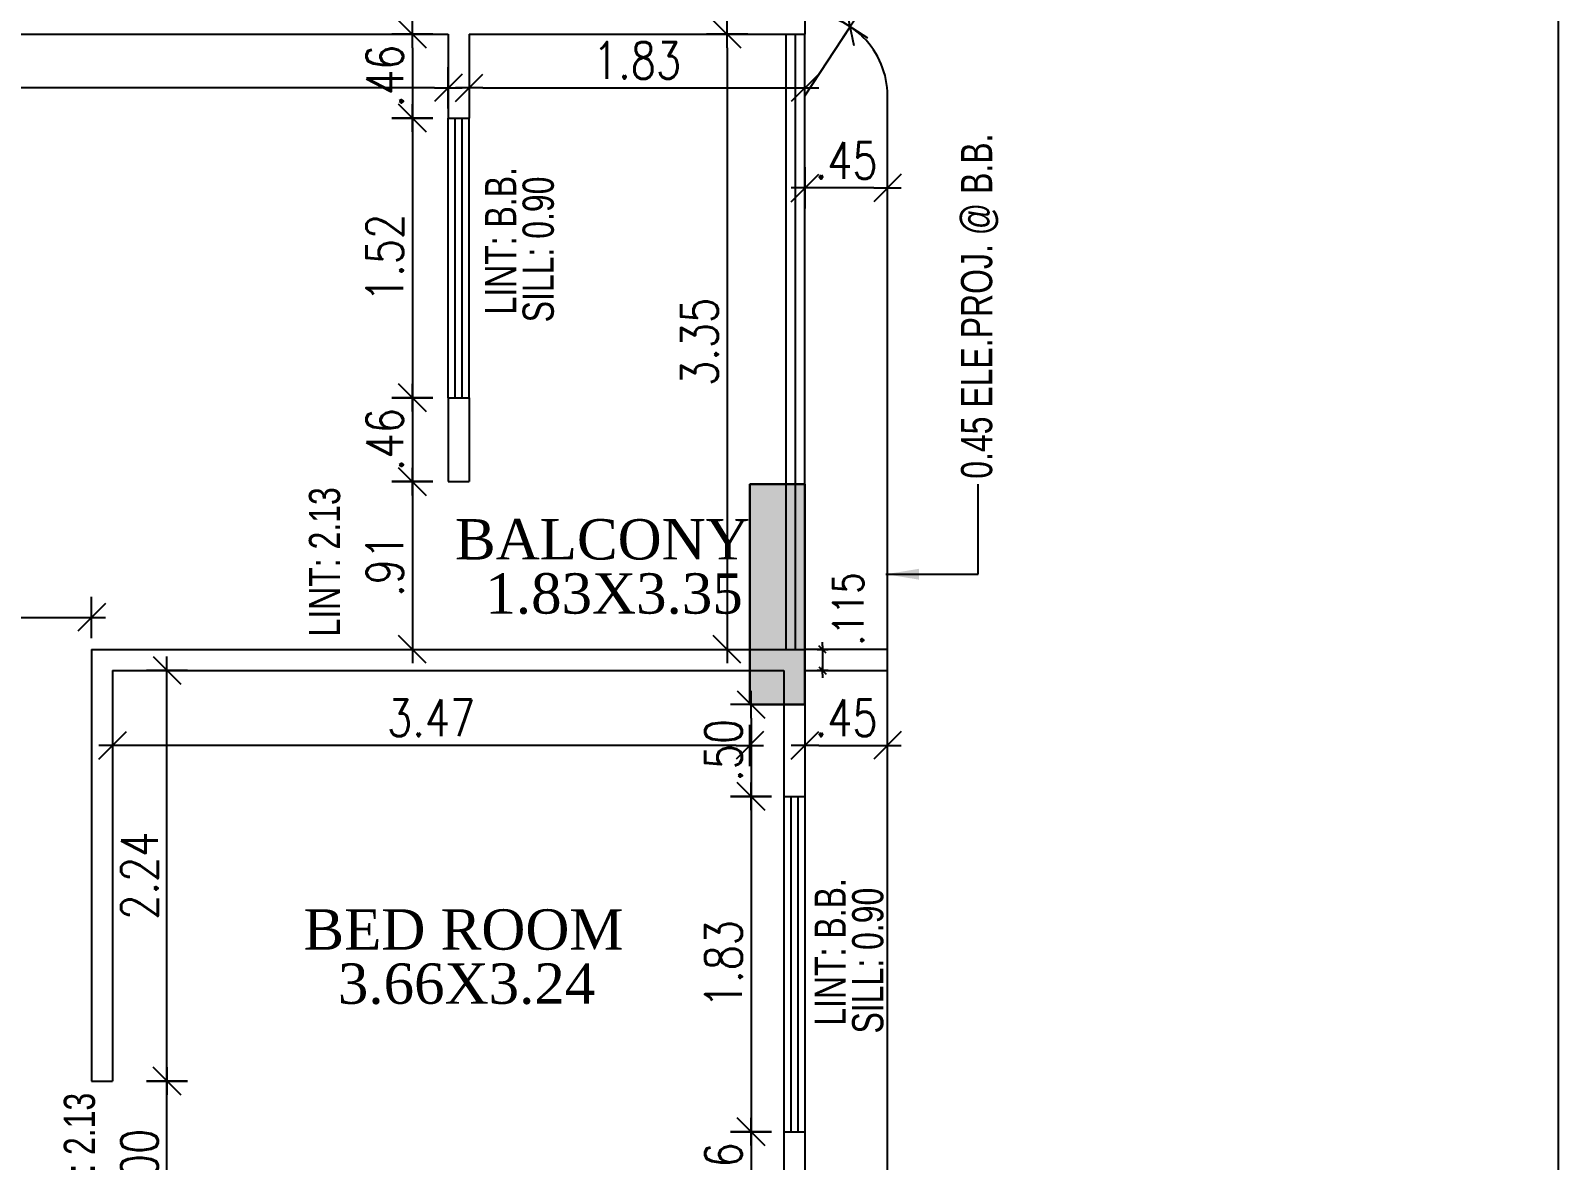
# Model space of a CAD drawing. Header units: inches. Extents: x 14331 to 14549, y 2557 to 2714.
# Drawn here: x 14404.19 to 14412.52, y 2586.35 to 2592.51 of the extents above; entities that cross this region are included whole.
import ezdxf
from ezdxf.enums import TextEntityAlignment as Align

# ---------------------------------------------------------------- set-up
doc = ezdxf.new("R2010")
doc.units = ezdxf.units.IN
doc.header["$LTSCALE"] = 0.25
doc.header["$MEASUREMENT"] = 0
doc.header["$PDMODE"] = 35
for name, color, linetype in [('dimension', 7, 'Continuous'), ('edges', 1, 'Continuous'), ('steel', 251, 'Continuous'), ('text-large', 7, 'Continuous'), ('wall', 7, 'Continuous'), ('windows', 96, 'Continuous'), ('WORK TEX', 6, 'Continuous'), ('WORKING DIM', 7, 'Continuous')]:
    doc.layers.add(name, color=color, linetype=linetype)
doc.layers.add('P-COL', color=7, linetype='Continuous', lineweight=30)
doc.layers.add('P-COLHAT', color=8, linetype='Continuous', lineweight=25)
doc.styles.add('ARIAL', font='TIMES_0.TTF')
doc.styles.add('ARL', font='swisscl_0.ttf')
doc.styles.add('romans', font='romans.shx', dxfattribs={"width": 0.8})
doc.dimstyles.new('121', dxfattribs={"dimscale": 0.1, "dimtxt": 1.65, "dimasz": 0.2, "dimexe": 0.03125, "dimexo": 0.25, "dimgap": 0.5, "dimtad": 1, "dimzin": 4, "dimdsep": 46, "dimtxsty": 'romans', "dimblk1": 'MINITICK', "dimblk2": 'MINITICK', "dimsah": 1, "dimcen": 1, "dimse1": 1, "dimse2": 1, "dimclrd": 252, "dimclre": 256, "dimclrt": 7, "dimadec": 3, "dimazin": 0, "dimtfac": 0.8, "dimtix": 1, "dimtmove": 2, "dimatfit": 3, "dimfxl": 0, "dimtolj": 1, "dimtzin": 3, "dimarcsym": 0})
doc.dimstyles.new('DFSGSG', dxfattribs={"dimtxt": 0.23, "dimasz": 0.18, "dimexe": 0.18, "dimexo": 0.0625, "dimgap": 0.09, "dimtad": 1, "dimzin": 0, "dimdsep": 46, "dimtxsty": 'ARIAL', "dimcen": 0.09, "dimse1": 1, "dimse2": 1, "dimaunit": 1, "dimadec": 0, "dimazin": 0, "dimtfac": 1, "dimtix": 1, "dimtofl": 0, "dimtmove": 0, "dimatfit": 3, "dimfxl": 0, "dimtolj": 1, "dimtzin": 0, "dimarcsym": 0})
doc.dimstyles.new('minitick-100', dxfattribs={"dimscale": 0.1, "dimtxt": 2, "dimasz": 0.75, "dimexe": 0.03125, "dimexo": 0.25, "dimgap": 0.5, "dimtad": 1, "dimzin": 4, "dimdsep": 46, "dimtxsty": 'romans', "dimblk1": 'MINITICK', "dimblk2": 'MINITICK', "dimsah": 1, "dimcen": 1, "dimse1": 1, "dimse2": 1, "dimclrd": 252, "dimclre": 256, "dimclrt": 256, "dimadec": 3, "dimazin": 0, "dimtfac": 0.8, "dimtix": 1, "dimtmove": 2, "dimatfit": 3, "dimfxl": 0, "dimtolj": 1, "dimtzin": 3, "dimarcsym": 0})

# ---------------------------------------------------------------- blocks, each defined once
blk = doc.blocks.new('BLC-A')
at = {"layer": 'P-COLHAT', "lineweight": 30}
blk.add_hatch(color=256, dxfattribs=at).paths.add_polyline_path([(14.6933, -0.1857), (14.3933, -0.1857), (14.3933, 1.0143), (14.6933, 1.0143)])
at = {"layer": 'P-COL'}
blk.add_lwpolyline([(14.6933, -0.1857), (14.3933, -0.1857), (14.3933, 1.0143), (14.6933, 1.0143)], close=True, dxfattribs=at)
blk = doc.blocks.new('MINITICK')
at = {"color": 7}
for p, q in [((0, -1.5), (0, 1.5)), ((1, 1), (-1, -1)), ((-1, 0), (1, 0))]:
    blk.add_line(p, q, dxfattribs=at)
blk = doc.blocks.new('*D250')
at = {"layer": 'Defpoints', "color": 0, "ltscale": 10, "transparency": 16777216}
for p in [(14399.6821, 2592.4906), (14406.4689, 2592.4906), (14399.6821, 2592.1977)]:
    blk.add_point(p, dxfattribs=at)
at = {"layer": 'dimension', "color": 252, "lineweight": -2, "ltscale": 10, "transparency": 16777216}
blk.add_line((14406.3939, 2592.1977), (14399.7571, 2592.1977), dxfattribs=at)
at = {"layer": 'dimension', "color": 252, "lineweight": -2, "ltscale": 10, "transparency": 16777216, "xscale": 0.07500000000000001, "yscale": 0.07500000000000001, "zscale": 0.07500000000000001, "rotation": 180}
blk.add_blockref('MINITICK', (14399.6821, 2592.1977), dxfattribs=at)
at = {"layer": 'dimension', "color": 252, "lineweight": -2, "ltscale": 10, "transparency": 16777216, "xscale": 0.07500000000000001, "yscale": 0.07500000000000001, "zscale": 0.07500000000000001}
blk.add_blockref('MINITICK', (14406.4689, 2592.1977), dxfattribs=at)
at = {"layer": 'dimension', "ltscale": 10, "transparency": 16777216, "insert": (14403.0755, 2592.3477), "char_height": 0.2, "attachment_point": 5, "style": 'romans'}
blk.add_mtext('\\A1;6.79', dxfattribs=at)
blk = doc.blocks.new('*D251')
at = {"layer": 'Defpoints', "color": 0, "ltscale": 10, "transparency": 16777216}
for p in [(14406.4689, 2592.4906), (14406.2732, 2592.0333), (14406.4689, 2592.0333)]:
    blk.add_point(p, dxfattribs=at)
at = {"layer": 'dimension', "color": 252, "lineweight": -2, "ltscale": 10, "transparency": 16777216}
blk.add_line((14406.2732, 2592.4156), (14406.2732, 2592.1083), dxfattribs=at)
at = {"layer": 'dimension', "color": 252, "lineweight": -2, "ltscale": 10, "transparency": 16777216, "xscale": 0.07500000000000001, "yscale": 0.07500000000000001, "zscale": 0.07500000000000001}
for p, rotation in [((14406.2732, 2592.4906), 90), ((14406.2732, 2592.0333), 270)]:
    blk.add_blockref('MINITICK', p, dxfattribs=dict(at, rotation=rotation))
at = {"layer": 'dimension', "ltscale": 10, "transparency": 16777216, "insert": (14406.1232, 2592.262), "char_height": 0.2, "attachment_point": 5, "rotation": 90, "style": 'romans'}
blk.add_mtext('\\A1;.46', dxfattribs=at)
blk = doc.blocks.new('*D252')
at = {"layer": 'Defpoints', "color": 0, "ltscale": 10, "transparency": 16777216}
for p in [(14406.4689, 2592.0333), (14406.2732, 2590.5089), (14406.4689, 2590.5089)]:
    blk.add_point(p, dxfattribs=at)
at = {"layer": 'dimension', "color": 252, "lineweight": -2, "ltscale": 10, "transparency": 16777216}
blk.add_line((14406.2732, 2591.9583), (14406.2732, 2590.5839), dxfattribs=at)
at = {"layer": 'dimension', "color": 252, "lineweight": -2, "ltscale": 10, "transparency": 16777216, "xscale": 0.07500000000000001, "yscale": 0.07500000000000001, "zscale": 0.07500000000000001}
for p, rotation in [((14406.2732, 2592.0333), 90), ((14406.2732, 2590.5089), 270)]:
    blk.add_blockref('MINITICK', p, dxfattribs=dict(at, rotation=rotation))
at = {"layer": 'dimension', "ltscale": 10, "transparency": 16777216, "insert": (14406.1232, 2591.2711), "char_height": 0.2, "attachment_point": 5, "rotation": 90, "style": 'romans'}
blk.add_mtext('\\A1;1.52', dxfattribs=at)
blk = doc.blocks.new('*D253')
at = {"layer": 'Defpoints', "color": 0, "ltscale": 10, "transparency": 16777216}
for p in [(14406.4689, 2590.5089), (14406.2732, 2590.0516), (14406.4689, 2590.0516)]:
    blk.add_point(p, dxfattribs=at)
at = {"layer": 'dimension', "color": 252, "lineweight": -2, "ltscale": 10, "transparency": 16777216}
blk.add_line((14406.2732, 2590.4339), (14406.2732, 2590.1266), dxfattribs=at)
at = {"layer": 'dimension', "color": 252, "lineweight": -2, "ltscale": 10, "transparency": 16777216, "xscale": 0.07500000000000001, "yscale": 0.07500000000000001, "zscale": 0.07500000000000001}
for p, rotation in [((14406.2732, 2590.5089), 90), ((14406.2732, 2590.0516), 270)]:
    blk.add_blockref('MINITICK', p, dxfattribs=dict(at, rotation=rotation))
at = {"layer": 'dimension', "ltscale": 10, "transparency": 16777216, "insert": (14406.1232, 2590.2803), "char_height": 0.2, "attachment_point": 5, "rotation": 90, "style": 'romans'}
blk.add_mtext('\\A1;.46', dxfattribs=at)
blk = doc.blocks.new('*D254')
at = {"layer": 'Defpoints', "color": 0, "ltscale": 10, "transparency": 16777216}
for p in [(14406.5832, 2592.4906), (14408.4125, 2592.4906), (14408.4125, 2592.1977)]:
    blk.add_point(p, dxfattribs=at)
at = {"layer": 'dimension', "color": 252, "lineweight": -2, "ltscale": 10, "transparency": 16777216}
blk.add_line((14406.6582, 2592.1977), (14408.3375, 2592.1977), dxfattribs=at)
at = {"layer": 'dimension', "color": 252, "lineweight": -2, "ltscale": 10, "transparency": 16777216, "xscale": 0.07500000000000001, "yscale": 0.07500000000000001, "zscale": 0.07500000000000001, "rotation": 180}
blk.add_blockref('MINITICK', (14406.5832, 2592.1977), dxfattribs=at)
at = {"layer": 'dimension', "color": 252, "lineweight": -2, "ltscale": 10, "transparency": 16777216, "xscale": 0.07500000000000001, "yscale": 0.07500000000000001, "zscale": 0.07500000000000001}
blk.add_blockref('MINITICK', (14408.4125, 2592.1977), dxfattribs=at)
at = {"layer": 'dimension', "ltscale": 10, "transparency": 16777216, "insert": (14407.4979, 2592.3477), "char_height": 0.2, "attachment_point": 5, "style": 'romans'}
blk.add_mtext('\\A1;1.83', dxfattribs=at)
blk = doc.blocks.new('*D255')
at = {"layer": 'Defpoints', "color": 0, "ltscale": 10, "transparency": 16777216}
for p in [(14406.5261, 2590.0516), (14406.2732, 2589.137), (14406.5261, 2589.137)]:
    blk.add_point(p, dxfattribs=at)
at = {"layer": 'dimension', "color": 252, "lineweight": -2, "ltscale": 10, "transparency": 16777216}
blk.add_line((14406.2732, 2589.9766), (14406.2732, 2589.212), dxfattribs=at)
at = {"layer": 'dimension', "color": 252, "lineweight": -2, "ltscale": 10, "transparency": 16777216, "xscale": 0.07500000000000001, "yscale": 0.07500000000000001, "zscale": 0.07500000000000001}
for p, rotation in [((14406.2732, 2590.0516), 90), ((14406.2732, 2589.137), 270)]:
    blk.add_blockref('MINITICK', p, dxfattribs=dict(at, rotation=rotation))
at = {"layer": 'dimension', "ltscale": 10, "transparency": 16777216, "insert": (14406.1232, 2589.5943), "char_height": 0.2, "attachment_point": 5, "rotation": 90, "style": 'romans'}
blk.add_mtext('\\A1;.91', dxfattribs=at)
blk = doc.blocks.new('*D256')
at = {"layer": 'Defpoints', "color": 0, "ltscale": 10, "transparency": 16777216}
for p in [(14407.8796, 2592.4906), (14407.8796, 2589.137), (14407.9881, 2589.137)]:
    blk.add_point(p, dxfattribs=at)
at = {"layer": 'dimension', "color": 252, "lineweight": -2, "ltscale": 10, "transparency": 16777216}
blk.add_line((14407.9881, 2592.4156), (14407.9881, 2589.212), dxfattribs=at)
at = {"layer": 'dimension', "color": 252, "lineweight": -2, "ltscale": 10, "transparency": 16777216, "xscale": 0.07500000000000001, "yscale": 0.07500000000000001, "zscale": 0.07500000000000001}
for p, rotation in [((14407.9881, 2592.4906), 90), ((14407.9881, 2589.137), 270)]:
    blk.add_blockref('MINITICK', p, dxfattribs=dict(at, rotation=rotation))
at = {"layer": 'dimension', "ltscale": 10, "transparency": 16777216, "insert": (14407.8381, 2590.8138), "char_height": 0.2, "attachment_point": 5, "rotation": 90, "style": 'romans'}
blk.add_mtext('\\A1;3.35', dxfattribs=at)
blk = doc.blocks.new('*D261')
at = {"layer": 'Defpoints', "color": 0, "ltscale": 10, "transparency": 16777216}
for p in [(14404.5253, 2589.3115), (14401.2689, 2589.0226), (14404.5253, 2589.0226)]:
    blk.add_point(p, dxfattribs=at)
at = {"layer": 'dimension', "color": 252, "lineweight": -2, "ltscale": 10, "transparency": 16777216}
blk.add_line((14401.3439, 2589.3115), (14404.4503, 2589.3115), dxfattribs=at)
at = {"layer": 'dimension', "color": 252, "lineweight": -2, "ltscale": 10, "transparency": 16777216, "xscale": 0.07500000000000001, "yscale": 0.07500000000000001, "zscale": 0.07500000000000001, "rotation": 180}
blk.add_blockref('MINITICK', (14401.2689, 2589.3115), dxfattribs=at)
at = {"layer": 'dimension', "color": 252, "lineweight": -2, "ltscale": 10, "transparency": 16777216, "xscale": 0.07500000000000001, "yscale": 0.07500000000000001, "zscale": 0.07500000000000001}
blk.add_blockref('MINITICK', (14404.5253, 2589.3115), dxfattribs=at)
at = {"layer": 'dimension', "ltscale": 10, "transparency": 16777216, "insert": (14402.8971, 2589.4615), "char_height": 0.2, "attachment_point": 5, "style": 'romans'}
blk.add_mtext('\\A1;3.26', dxfattribs=at)
blk = doc.blocks.new('*D263')
at = {"layer": 'Defpoints', "color": 0, "ltscale": 10, "transparency": 16777216}
for p in [(14408.1125, 2588.9071), (14404.6397, 2588.8421), (14404.6397, 2588.6137)]:
    blk.add_point(p, dxfattribs=at)
at = {"layer": 'dimension', "color": 252, "lineweight": -2, "ltscale": 10, "transparency": 16777216}
blk.add_line((14408.0375, 2588.6137), (14404.7147, 2588.6137), dxfattribs=at)
at = {"layer": 'dimension', "color": 252, "lineweight": -2, "ltscale": 10, "transparency": 16777216, "xscale": 0.07500000000000001, "yscale": 0.07500000000000001, "zscale": 0.07500000000000001, "rotation": 180}
blk.add_blockref('MINITICK', (14404.6397, 2588.6137), dxfattribs=at)
at = {"layer": 'dimension', "color": 252, "lineweight": -2, "ltscale": 10, "transparency": 16777216, "xscale": 0.07500000000000001, "yscale": 0.07500000000000001, "zscale": 0.07500000000000001}
blk.add_blockref('MINITICK', (14408.1125, 2588.6137), dxfattribs=at)
at = {"layer": 'dimension', "ltscale": 10, "transparency": 16777216, "insert": (14406.3761, 2588.7637), "char_height": 0.2, "attachment_point": 5, "style": 'romans'}
blk.add_mtext('\\A1;3.47', dxfattribs=at)
blk = doc.blocks.new('*D264')
at = {"layer": 'Defpoints', "color": 0, "ltscale": 10, "transparency": 16777216}
for p in [(14408.2982, 2588.837), (14408.1188, 2588.336), (14408.2982, 2588.336)]:
    blk.add_point(p, dxfattribs=at)
at = {"layer": 'dimension', "color": 252, "lineweight": -2, "ltscale": 10, "transparency": 16777216}
blk.add_line((14408.1188, 2588.762), (14408.1188, 2588.411), dxfattribs=at)
at = {"layer": 'dimension', "color": 252, "lineweight": -2, "ltscale": 10, "transparency": 16777216, "xscale": 0.07500000000000001, "yscale": 0.07500000000000001, "zscale": 0.07500000000000001}
for p, rotation in [((14408.1188, 2588.837), 90), ((14408.1188, 2588.336), 270)]:
    blk.add_blockref('MINITICK', p, dxfattribs=dict(at, rotation=rotation))
at = {"layer": 'dimension', "ltscale": 10, "transparency": 16777216, "insert": (14407.9688, 2588.5865), "char_height": 0.2, "attachment_point": 5, "rotation": 90, "style": 'romans'}
blk.add_mtext('\\A1;.50', dxfattribs=at)
blk = doc.blocks.new('*D265')
at = {"layer": 'Defpoints', "color": 0, "ltscale": 10, "transparency": 16777216}
for p in [(14408.3363, 2588.336), (14408.1188, 2586.5081), (14408.3363, 2586.5081)]:
    blk.add_point(p, dxfattribs=at)
at = {"layer": 'dimension', "color": 252, "lineweight": -2, "ltscale": 10, "transparency": 16777216}
blk.add_line((14408.1188, 2588.261), (14408.1188, 2586.5831), dxfattribs=at)
at = {"layer": 'dimension', "color": 252, "lineweight": -2, "ltscale": 10, "transparency": 16777216, "xscale": 0.07500000000000001, "yscale": 0.07500000000000001, "zscale": 0.07500000000000001}
for p, rotation in [((14408.1188, 2588.336), 90), ((14408.1188, 2586.5081), 270)]:
    blk.add_blockref('MINITICK', p, dxfattribs=dict(at, rotation=rotation))
at = {"layer": 'dimension', "ltscale": 10, "transparency": 16777216, "insert": (14407.9688, 2587.422), "char_height": 0.2, "attachment_point": 5, "rotation": 90, "style": 'romans'}
blk.add_mtext('\\A1;1.83', dxfattribs=at)
blk = doc.blocks.new('*D266')
at = {"layer": 'Defpoints', "color": 0, "ltscale": 10, "transparency": 16777216}
for p in [(14408.2982, 2586.5081), (14408.1188, 2586.049), (14408.2982, 2586.049)]:
    blk.add_point(p, dxfattribs=at)
at = {"layer": 'dimension', "color": 252, "lineweight": -2, "ltscale": 10, "transparency": 16777216}
blk.add_line((14408.1188, 2586.4331), (14408.1188, 2586.124), dxfattribs=at)
at = {"layer": 'dimension', "color": 252, "lineweight": -2, "ltscale": 10, "transparency": 16777216, "xscale": 0.07500000000000001, "yscale": 0.07500000000000001, "zscale": 0.07500000000000001}
for p, rotation in [((14408.1188, 2586.5081), 90), ((14408.1188, 2586.049), 270)]:
    blk.add_blockref('MINITICK', p, dxfattribs=dict(at, rotation=rotation))
at = {"layer": 'dimension', "ltscale": 10, "transparency": 16777216, "insert": (14407.9688, 2586.2785), "char_height": 0.2, "attachment_point": 5, "rotation": 90, "style": 'romans'}
blk.add_mtext('\\A1;.46', dxfattribs=at)
blk = doc.blocks.new('*D267')
at = {"layer": 'Defpoints', "color": 0, "ltscale": 10, "transparency": 16777216}
for p in [(14404.6397, 2589.0226), (14404.9362, 2589.0226), (14404.6397, 2586.7842)]:
    blk.add_point(p, dxfattribs=at)
at = {"layer": 'dimension', "color": 252, "lineweight": -2, "ltscale": 10, "transparency": 16777216}
blk.add_line((14404.9362, 2586.8592), (14404.9362, 2588.9476), dxfattribs=at)
at = {"layer": 'dimension', "color": 252, "lineweight": -2, "ltscale": 10, "transparency": 16777216, "xscale": 0.07500000000000001, "yscale": 0.07500000000000001, "zscale": 0.07500000000000001}
for p, rotation in [((14404.9362, 2589.0226), 90), ((14404.9362, 2586.7842), 270)]:
    blk.add_blockref('MINITICK', p, dxfattribs=dict(at, rotation=rotation))
at = {"layer": 'dimension', "ltscale": 10, "transparency": 16777216, "insert": (14404.7862, 2587.9034), "char_height": 0.2, "attachment_point": 5, "rotation": 90, "style": 'romans'}
blk.add_mtext('\\A1;2.24', dxfattribs=at)
blk = doc.blocks.new('*D268')
at = {"layer": 'Defpoints', "color": 0, "ltscale": 10, "transparency": 16777216}
for p in [(14404.5253, 2586.7842), (14404.9362, 2586.7842), (14404.5253, 2585.7833)]:
    blk.add_point(p, dxfattribs=at)
at = {"layer": 'dimension', "color": 252, "lineweight": -2, "ltscale": 10, "transparency": 16777216}
blk.add_line((14404.9362, 2585.8583), (14404.9362, 2586.7092), dxfattribs=at)
at = {"layer": 'dimension', "color": 252, "lineweight": -2, "ltscale": 10, "transparency": 16777216, "xscale": 0.07500000000000001, "yscale": 0.07500000000000001, "zscale": 0.07500000000000001}
for p, rotation in [((14404.9362, 2586.7842), 90), ((14404.9362, 2585.7833), 270)]:
    blk.add_blockref('MINITICK', p, dxfattribs=dict(at, rotation=rotation))
at = {"layer": 'dimension', "ltscale": 10, "transparency": 16777216, "insert": (14404.7862, 2586.2837), "char_height": 0.2, "attachment_point": 5, "rotation": 90, "style": 'romans'}
blk.add_mtext('\\A1;1.00', dxfattribs=at)
blk = doc.blocks.new('*D316')
at = {"layer": 'Defpoints', "color": 0, "ltscale": 10, "transparency": 16777216}
for p in [(14408.4125, 2588.7365), (14408.8625, 2588.7365), (14408.8625, 2588.6137)]:
    blk.add_point(p, dxfattribs=at)
at = {"layer": 'dimension', "color": 252, "lineweight": -2, "ltscale": 10, "transparency": 16777216}
blk.add_line((14408.4875, 2588.6137), (14408.7875, 2588.6137), dxfattribs=at)
at = {"layer": 'dimension', "color": 252, "lineweight": -2, "ltscale": 10, "transparency": 16777216, "xscale": 0.07500000000000001, "yscale": 0.07500000000000001, "zscale": 0.07500000000000001, "rotation": 180}
blk.add_blockref('MINITICK', (14408.4125, 2588.6137), dxfattribs=at)
at = {"layer": 'dimension', "color": 252, "lineweight": -2, "ltscale": 10, "transparency": 16777216, "xscale": 0.07500000000000001, "yscale": 0.07500000000000001, "zscale": 0.07500000000000001}
blk.add_blockref('MINITICK', (14408.8625, 2588.6137), dxfattribs=at)
at = {"layer": 'dimension', "ltscale": 10, "transparency": 16777216, "insert": (14408.6375, 2588.7637), "char_height": 0.2, "attachment_point": 5, "style": 'romans'}
blk.add_mtext('\\A1;.45', dxfattribs=at)
blk = doc.blocks.new('*D317')
at = {"layer": 'Defpoints', "color": 0, "ltscale": 10, "transparency": 16777216}
for p in [(14408.4125, 2591.6522), (14408.4125, 2591.5832), (14408.8625, 2591.5832)]:
    blk.add_point(p, dxfattribs=at)
at = {"layer": 'dimension', "color": 252, "lineweight": -2, "ltscale": 10, "transparency": 16777216}
blk.add_line((14408.7875, 2591.6522), (14408.4875, 2591.6522), dxfattribs=at)
at = {"layer": 'dimension', "color": 252, "lineweight": -2, "ltscale": 10, "transparency": 16777216, "xscale": 0.07500000000000001, "yscale": 0.07500000000000001, "zscale": 0.07500000000000001, "rotation": 180}
blk.add_blockref('MINITICK', (14408.4125, 2591.6522), dxfattribs=at)
at = {"layer": 'dimension', "color": 252, "lineweight": -2, "ltscale": 10, "transparency": 16777216, "xscale": 0.07500000000000001, "yscale": 0.07500000000000001, "zscale": 0.07500000000000001}
blk.add_blockref('MINITICK', (14408.8625, 2591.6522), dxfattribs=at)
at = {"layer": 'dimension', "ltscale": 10, "transparency": 16777216, "insert": (14408.6375, 2591.8022), "char_height": 0.2, "attachment_point": 5, "style": 'romans'}
blk.add_mtext('\\A1;.45', dxfattribs=at)
blk = doc.blocks.new('*D332')
at = {"layer": 'Defpoints', "color": 0, "transparency": 16777216}
for p in [(14408.485, 2589.137), (14408.485, 2589.0226), (14408.5085, 2589.0226)]:
    blk.add_point(p, dxfattribs=at)
at = {"layer": 'WORKING DIM', "color": 252, "lineweight": -2, "transparency": 16777216}
for p, q in [((14408.5085, 2589.157), (14408.5085, 2589.177)), ((14408.5085, 2589.137), (14408.5085, 2589.0226)), ((14408.5085, 2589.0026), (14408.5085, 2588.9826))]:
    blk.add_line(p, q, dxfattribs=at)
at = {"layer": 'WORKING DIM', "color": 252, "lineweight": -2, "transparency": 16777216, "xscale": 0.02, "yscale": 0.02, "zscale": 0.02}
for p, rotation in [((14408.5085, 2589.137), 270), ((14408.5085, 2589.0226), 90)]:
    blk.add_blockref('MINITICK', p, dxfattribs=dict(at, rotation=rotation))
at = {"layer": 'WORKING DIM', "color": 7, "transparency": 16777216, "insert": (14408.6485, 2589.357), "char_height": 0.165, "attachment_point": 5, "rotation": 90, "style": 'romans'}
blk.add_mtext('\\A1;.115', dxfattribs=at)
blk = doc.blocks.new('*D341')
at = {"layer": 'Defpoints', "color": 0, "ltscale": 10, "transparency": 16777216}
for p in [(14408.6591, 2592.5314), (14408.4125, 2592.155)]:
    blk.add_point(p, dxfattribs=at)
at = {"layer": 'dimension', "color": 252, "lineweight": -2, "ltscale": 10, "transparency": 16777216}
for p, q in [((14409.0634, 2593.1483), (14408.7002, 2592.5941)), ((14408.4125, 2592.155), (14408.6591, 2592.5314))]:
    blk.add_line(p, q, dxfattribs=at)
at = {"layer": 'dimension', "color": 252, "lineweight": -2, "ltscale": 10, "transparency": 16777216, "xscale": 0.07500000000000001, "yscale": 0.07500000000000001, "zscale": 0.07500000000000001, "rotation": 236.7673057666564}
blk.add_blockref('MINITICK', (14408.6591, 2592.5314), dxfattribs=at)
at = {"layer": 'dimension', "ltscale": 10, "transparency": 16777216, "insert": (14408.7769, 2592.9848), "char_height": 0.2, "attachment_point": 5, "rotation": 56.76731, "style": 'romans'}
blk.add_mtext('\\A1;R.45', dxfattribs=at)

msp = doc.modelspace()

# ---------------------------------------------------------------- linework, layer by layer
at = {"layer": 'edges', "ltscale": 0.4}
msp.add_lwpolyline([(14398.4278, 2579.4952, 0.414214), (14398.8778, 2579.0452), (14408.4125, 2579.0452, 0.414214), (14408.8625, 2579.4952), (14408.8625, 2592.155, 0.414214), (14408.4125, 2592.605)], format="xyb", dxfattribs=at)
msp.add_lwpolyline([(14408.4125, 2589.0226), (14408.8625, 2589.0226), (14408.8625, 2589.137), (14408.4125, 2589.137)], dxfattribs=at)
at = {"layer": 'steel'}
for p, q in [((14408.3109, 2589.137), (14408.3109, 2592.4906)), ((14408.3617, 2589.137), (14408.3617, 2592.4906))]:
    msp.add_line(p, q, dxfattribs=at)
at = {"layer": 'steel', "color": 34}
msp.add_line((14408.4125, 2589.137), (14408.4125, 2592.4906), dxfattribs=at)
at = {"layer": 'wall'}
for p, q in [((14408.4125, 2592.605), (14408.4125, 2592.4906)), ((14399.6821, 2592.4906), (14406.4689, 2592.4906)), ((14406.4689, 2592.4906), (14406.4689, 2592.0333)), ((14406.5832, 2592.4906), (14408.4125, 2592.4906)), ((14406.5832, 2592.4906), (14406.5832, 2592.0333)), ((14406.4689, 2592.0333), (14406.5832, 2592.0333)), ((14406.4689, 2590.5089), (14406.5832, 2590.5089)), ((14406.4689, 2590.5089), (14406.4689, 2590.0516)), ((14406.5832, 2590.5089), (14406.5832, 2590.0516)), ((14406.4689, 2590.0516), (14406.5832, 2590.0516)), ((14404.5253, 2589.137), (14408.4125, 2589.137)), ((14404.5253, 2589.137), (14404.5253, 2586.7842)), ((14408.4125, 2589.137), (14408.4125, 2588.336)), ((14404.6397, 2589.0226), (14408.2982, 2589.0226)), ((14404.6397, 2589.0226), (14404.6397, 2586.7842)), ((14408.2982, 2589.0226), (14408.2982, 2588.336)), ((14408.2982, 2588.336), (14408.4125, 2588.336)), ((14404.5253, 2586.7842), (14404.6397, 2586.7842)), ((14408.2982, 2586.5081), (14408.2982, 2585.7833)), ((14408.2982, 2586.5081), (14408.4125, 2586.5081)), ((14408.4125, 2586.5081), (14408.4125, 2584.7544))]:
    msp.add_line(p, q, dxfattribs=at)
msp.add_lwpolyline([(14412.5187, 2613.9331), (14382.8187, 2613.9331), (14382.8187, 2571.9331), (14412.5187, 2571.9331)], close=True, dxfattribs=at)
at = {"layer": 'windows'}
for p, q in [((14406.4689, 2590.5089), (14406.4689, 2592.0333)), ((14406.507, 2590.5089), (14406.507, 2592.0333)), ((14406.5451, 2590.5089), (14406.5451, 2592.0333)), ((14406.5832, 2590.5089), (14406.5832, 2592.0333)), ((14408.2982, 2588.336), (14408.2982, 2586.5081)), ((14408.3363, 2588.336), (14408.3363, 2586.5081)), ((14408.3744, 2588.336), (14408.3744, 2586.5081)), ((14408.4125, 2588.336), (14408.4125, 2586.5081))]:
    msp.add_line(p, q, dxfattribs=at)

# ---------------------------------------------------------------- block references
at = {"layer": 'P-COLHAT'}
msp.add_blockref('BLC-A', (14393.7192, 2589.0226), dxfattribs=at)

# ---------------------------------------------------------------- texts
at = {"layer": 'text-large', "style": 'ARIAL'}
for s, p in [('BALCONY', (14407.3088, 2589.7372)), ('1.83X3.35', (14407.3726, 2589.4421)), ('BED ROOM', (14406.5522, 2587.6105)), ('3.66X3.24', (14406.5689, 2587.3154))]:
    msp.add_text(s, height=0.22, dxfattribs=at).set_placement(p, align=Align.MIDDLE_CENTER)
at = {"layer": 'WORK TEX', "style": 'ARL'}
for s, p in [('0.45 ELE.PROJ. @ B.B.', (14409.348, 2591.008)), ('LINT: B.B.', (14406.7544, 2591.3643)), ('SILL: 0.90', (14406.959, 2591.3171)), ('LINT: 2.13', (14405.7946, 2589.6142)), ('LINT: B.B.', (14408.5502, 2587.4878)), ('SILL: 0.90', (14408.7548, 2587.4406)), ('LINT: 2.13', (14404.4587, 2586.3133))]:
    msp.add_text(s, height=0.17, rotation=90, dxfattribs=at).set_placement(p, align=Align.MIDDLE_CENTER)

# ---------------------------------------------------------------- dimensions: what is measured, and where the dimension line sits
at = {"layer": 'dimension', "ltscale": 10}
dim = msp.add_radius_dim(center=(14408.4125, 2592.155), mpoint=(14408.6591, 2592.5314), dimstyle='minitick-100', dxfattribs=at)
dim.commit()
dim.dimension.update_dxf_attribs({"geometry": '*D341', "text_midpoint": (14408.7769, 2592.9848)})
for base, p1, p2, picture, middle in [((14406.2732, 2592.0333), (14406.4689, 2592.4906), (14406.4689, 2592.0333), '*D251', (14406.1232, 2592.262)), ((14407.9881, 2589.137), (14407.8796, 2592.4906), (14407.8796, 2589.137), '*D256', (14407.8381, 2590.8138)), ((14406.2732, 2590.5089), (14406.4689, 2592.0333), (14406.4689, 2590.5089), '*D252', (14406.1232, 2591.2711)), ((14406.2732, 2590.0516), (14406.4689, 2590.5089), (14406.4689, 2590.0516), '*D253', (14406.1232, 2590.2803)), ((14406.2732, 2589.137), (14406.5261, 2590.0516), (14406.5261, 2589.137), '*D255', (14406.1232, 2589.5943)), ((14404.9362, 2589.0226), (14404.6397, 2586.7842), (14404.6397, 2589.0226), '*D267', (14404.7862, 2587.9034)), ((14408.1188, 2588.336), (14408.2982, 2588.837), (14408.2982, 2588.336), '*D264', (14407.9688, 2588.5865)), ((14408.1188, 2586.5081), (14408.3363, 2588.336), (14408.3363, 2586.5081), '*D265', (14407.9688, 2587.422)), ((14404.9362, 2586.7842), (14404.5253, 2585.7833), (14404.5253, 2586.7842), '*D268', (14404.7862, 2586.2837)), ((14408.1188, 2586.049), (14408.2982, 2586.5081), (14408.2982, 2586.049), '*D266', (14407.9688, 2586.2785))]:
    dim = msp.add_linear_dim(base=base, p1=p1, p2=p2, angle=90, dimstyle='minitick-100', dxfattribs=at)
    dim.commit()
    dim.dimension.update_dxf_attribs({"geometry": picture, "text_midpoint": middle})
for base, p1, p2, picture, middle in [((14399.6821, 2592.1977), (14406.4689, 2592.4906), (14399.6821, 2592.4906), '*D250', (14403.0755, 2592.3477)), ((14408.4125, 2592.1977), (14406.5832, 2592.4906), (14408.4125, 2592.4906), '*D254', (14407.4979, 2592.3477)), ((14408.4125, 2591.6522), (14408.8625, 2591.5832), (14408.4125, 2591.5832), '*D317', (14408.6375, 2591.8022)), ((14404.5253, 2589.3115), (14401.2689, 2589.0226), (14404.5253, 2589.0226), '*D261', (14402.8971, 2589.4615)), ((14404.6397, 2588.6137), (14408.1125, 2588.9071), (14404.6397, 2588.8421), '*D263', (14406.3761, 2588.7637)), ((14408.8625, 2588.6137), (14408.4125, 2588.7365), (14408.8625, 2588.7365), '*D316', (14408.6375, 2588.7637))]:
    dim = msp.add_linear_dim(base=base, p1=p1, p2=p2, dimstyle='minitick-100', dxfattribs=at)
    dim.commit()
    dim.dimension.update_dxf_attribs({"geometry": picture, "text_midpoint": middle})
at = {"layer": 'WORKING DIM'}
dim = msp.add_linear_dim(base=(14408.5085, 2589.0226), p1=(14408.485, 2589.137), p2=(14408.485, 2589.0226), angle=270, text='.115', dimstyle='121', override={"dimfxl": 0.18, "dimfxlon": 1}, dxfattribs=at)
dim.commit()
dim.dimension.update_dxf_attribs({"geometry": '*D332', "text_midpoint": (14408.6485, 2589.357), "dimtype": 160})

# ---------------------------------------------------------------- leaders
at = {"layer": 'wall'}
msp.add_leader([(14408.8538, 2589.5467), (14409.356, 2589.5467), (14409.356, 2590.0375)], dimstyle='DFSGSG', override={"dimgap": 0.09, "dimtad": 0, "dimarcsym": 1}, dxfattribs=at)

doc.saveas('drawing.dxf')
